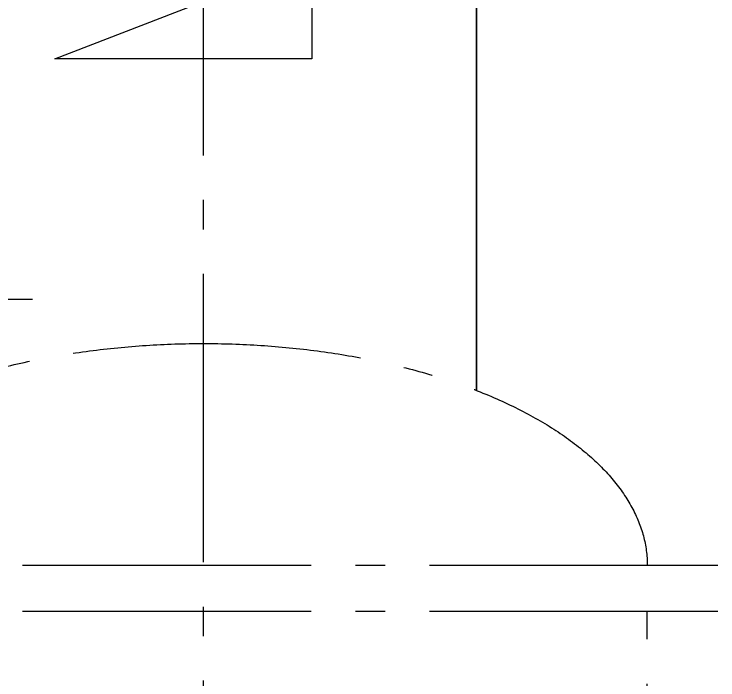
# Model space of a CAD drawing. Extents: x 1175813 to 1223918, y -298815 to -264839.
# Drawn here: x 1208946 to 1210278, y -279616 to -278355 of the extents above; entities that cross this region are included whole.
import ezdxf

# ---------------------------------------------------------------- set-up
doc = ezdxf.new("R2010")
doc.units = 0
doc.linetypes.add('GEN7', pattern=[13.75, 9.75, -1.5, 1, -1.5])
doc.layers.add('7', color=4, linetype='GEN7')
doc.layers.add('中粗线', color=4, linetype='Continuous', lineweight=35)

# ---------------------------------------------------------------- blocks, each defined once
blk = doc.blocks.new('#HGCAD~PID~SB~008')
at = {"color": 7}
for p, q in [((0, 2.603), (0, 52.069)), ((-5.02, 47.123), (3.658, 50.507)), ((3.658, 50.507), (3.658, 47.123)), ((3.658, 47.123), (-5.02, 47.123)), ((17.386, 30), (-17.386, 30)), ((17.386, 28.438), (-17.386, 28.438)), ((15, 0), (15, 28.438))]:
    blk.add_line(p, q, dxfattribs=at)
blk.add_line((-9.281, 38.995), (-5.781, 38.995))
at = {"extrusion": (0, 0, -1)}
blk.add_ellipse((0, 30), major_axis=(-15, 0), ratio=0.5, start_param=6.283185, end_param=9.424778, dxfattribs=at)

msp = doc.modelspace()

# ---------------------------------------------------------------- linework, layer by layer
at = {"layer": '中粗线', "color": 1, "ltscale": 40}
msp.add_line((1209821.1, -279067.6), (1209821.1, -274046.2), dxfattribs=at)

# ---------------------------------------------------------------- block references
at = {"layer": '7', "xscale": 56, "yscale": 56, "zscale": 56}
msp.add_blockref('#HGCAD~PID~SB~008', (1209304.5, -281078.8), dxfattribs=at)

doc.saveas('drawing.dxf')
